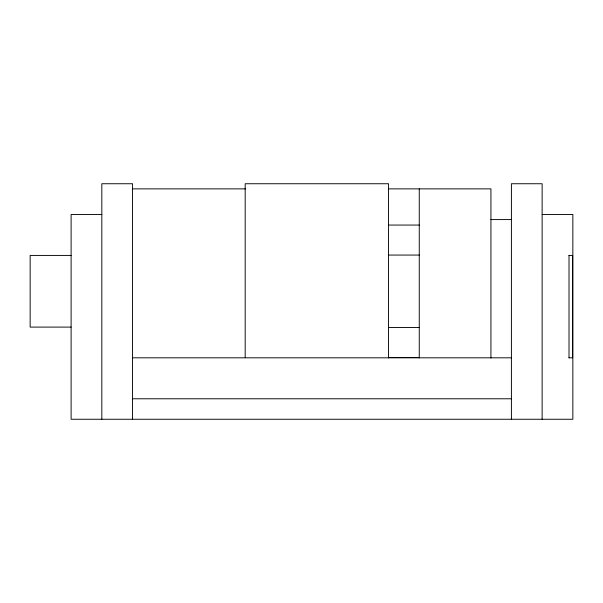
<?xml version="1.0" encoding="UTF-8"?>
<svg xmlns="http://www.w3.org/2000/svg" width="603" height="603" viewBox="0 0 603 603"><rect width="100%" height="100%" fill="white"/><g stroke="black" fill="none" stroke-linecap="round" stroke-linejoin="round"><path stroke-width="0.9" d="M132.758 188.867L245.602 188.867M388.536 188.867L490.932 188.867L490.932 357.956M101.824 214.464L71.109 214.464L71.109 419.258L572.85 419.258L572.85 214.464L542.135 214.464M490.932 219.582L511.412 219.582M388.536 225.062L419.258 225.062M388.536 255.061L419.258 255.061M71.109 255.423L30.15 255.423L30.15 327.097L71.109 327.097M568.915 255.423L572.616 255.423L572.616 357.82L568.915 357.82M388.536 327.459L419.258 327.459M388.536 357.458L419.258 357.458M132.547 357.82L511.412 357.82M132.547 398.779L511.412 398.779M569.013 255.423L569.013 357.82M542.135 419.258L542.135 183.742L511.412 183.742L511.412 419.258M419.258 188.867L419.258 357.956M388.536 357.911L388.536 183.742L245.18 183.742L245.18 357.458M132.547 419.258L132.547 183.742L101.824 183.742L101.824 419.258"/></g></svg>
